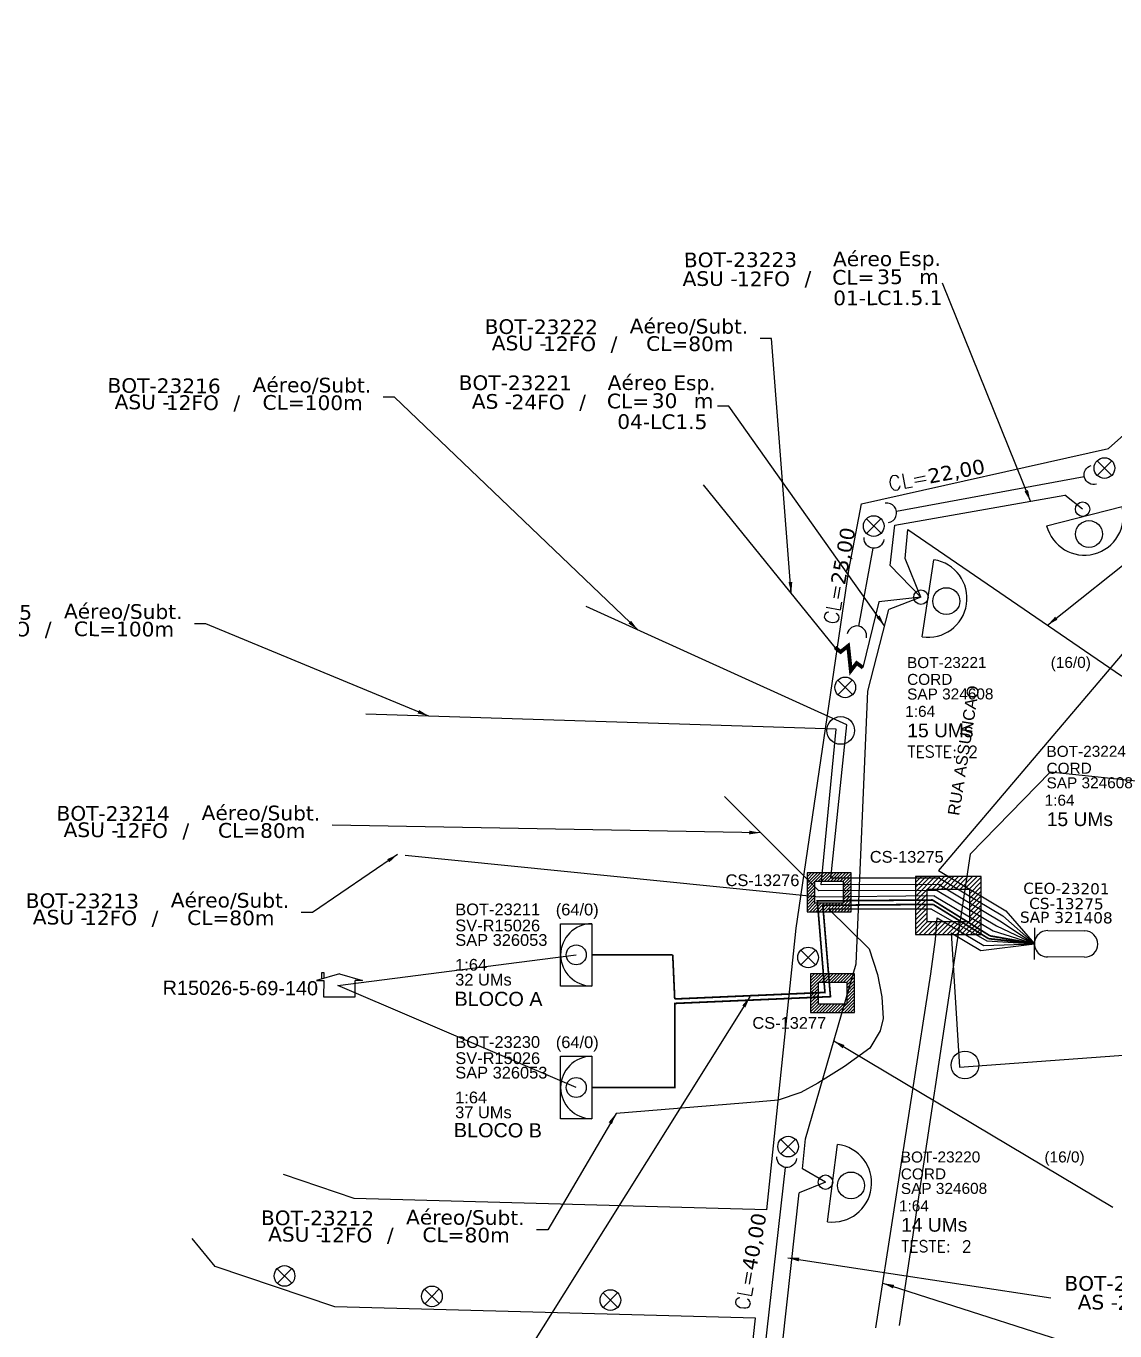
# Model space of a CAD drawing. Extents: x -89 to 749, y 35 to 1299.
# Drawn here: x 86.4 to 278.1, y 823.1 to 1052.9 of the extents above; entities that cross this region are included whole.
import ezdxf
from ezdxf.enums import TextEntityAlignment as Align

# ---------------------------------------------------------------- set-up
doc = ezdxf.new("R2010")
doc.units = 0
for name, color, linetype in [('10.1-Caixas Subterrâneas', 5, 'Continuous'), ('20.4-CEOS', 1, 'Continuous'), ('20.5-CEO', 1, 'Continuous'), ('CAP a instalar', 1, 'Continuous'), ('label_cabos', 7, 'Continuous'), ('Legenda', 1, 'Continuous'), ('locais', 7, 'Continuous'), ('QUADRA', 7, 'Continuous'), ('Subida Lateral', 5, 'Continuous'), ('Surveys Casinhas', 7, 'Continuous'), ('surveys legendas', 7, 'Continuous')]:
    doc.layers.add(name, color=color, linetype=linetype)
for name, color, linetype, lineweight in [("20.0-LEGENDA DOS CDO'S", 1, 'Continuous', 0), ('20.1-CDO_INTERIOR', 1, 'Continuous', 0), ('20.2-CDO_POSTE', 1, 'Continuous', 5), ('20.6-CORDOALHA_SUPORTE', 7, 'Continuous', 25), ('CORDOALHA_SUPORTE', 7, 'Continuous', 25)]:
    doc.layers.add(name, color=color, linetype=linetype, lineweight=lineweight)
doc.layers.add('DROP DE CLIENTE', color=140, linetype='Continuous', plot=False)
doc.layers.add('EXTRA', color=50, linetype='Continuous', plot=False)
doc.styles.add('ARIAL', font='arial.ttf')
doc.styles.add('DIGICADE', font='arial.ttf')
doc.styles.add('ROMANS', font='romans')
doc.styles.add('siredit', font='verdana.ttf')
doc.linetypes.add('FENCELINE1', pattern='A,0.25,-0.1,[133,ltypeshp.shx,S=0.1,R=0,X=-0.1,Y=0],-0.1,1', length=1.45)
doc.dimstyles.new('CC', dxfattribs={"dimtxt": 1, "dimasz": 2, "dimexe": 0.18, "dimexo": 0.0625, "dimgap": 0.09, "dimtad": 0, "dimdec": 0, "dimrnd": 1, "dimzin": 0, "dimdsep": 46, "dimtxsty": 'siredit', "dimblk": 'NONE', "dimcen": 0, "dimse1": 1, "dimse2": 1, "dimsd1": 1, "dimsd2": 1, "dimclrt": 7, "dimadec": 0, "dimazin": 0, "dimtfac": 1, "dimtdec": 0, "dimtofl": 0, "dimtmove": 0, "dimatfit": 3, "dimfxl": 0, "dimtolj": 1, "dimtzin": 0, "dimarcsym": 0})

# ---------------------------------------------------------------- blocks, each defined once
blk = doc.blocks.new('*X58')
at = {"color": 0, "linetype": 'Continuous'}
for p, q in [((-1.25, 0.34099), (-0.49099, 1.1)), ((-1.25, 0.517767), (-0.667767, 1.1)), ((-1.25, 0.694544), (-0.844544, 1.1)), ((-1.25, 0.87132), (-1.02132, 1.1)), ((-1.25, 1.048097), (-1.198097, 1.1)), ((-0.789214, 0.625), (-0.314214, 1.1)), ((-0.612437, 0.625), (-0.137437, 1.1)), ((-0.43566, 0.625), (0.03934, 1.1)), ((-0.258883, 0.625), (0.216117, 1.1)), ((-0.082107, 0.625), (0.392893, 1.1)), ((0.09467, 0.625), (0.56967, 1.1)), ((0.271447, 0.625), (0.746447, 1.1)), ((0.448223, 0.625), (0.923223, 1.1)), ((0.625, 0.625), (1.1, 1.1)), ((0.801777, 0.625), (1.25, 1.073223)), ((-1.25, 0.164214), (-0.8035, 0.610714)), ((0.8035, 0.449947), (1.25, 0.896447)), ((0.8035, 0.27317), (1.25, 0.71967)), ((0.8035, 0.096393), (1.25, 0.542893)), ((-1.25, -0.012563), (-0.8035, 0.433937)), ((-1.25, -0.18934), (-0.8035, 0.25716)), ((-1.25, -0.366117), (-0.8035, 0.080383)), ((0.8035, -0.080383), (1.25, 0.366117)), ((0.8035, -0.25716), (1.25, 0.18934)), ((0.8035, -0.433937), (1.25, 0.012563)), ((-1.25, -0.542893), (-0.8035, -0.096393)), ((-1.25, -0.71967), (-0.8035, -0.27317)), ((-1.25, -0.896447), (-0.8035, -0.449947)), ((0.49099, -1.1), (1.25, -0.34099)), ((0.8035, -0.610714), (1.25, -0.164214)), ((-1.25, -1.073223), (-0.801777, -0.625)), ((-1.1, -1.1), (-0.625, -0.625)), ((-0.923223, -1.1), (-0.448223, -0.625)), ((-0.746447, -1.1), (-0.271447, -0.625)), ((-0.56967, -1.1), (-0.09467, -0.625)), ((-0.392893, -1.1), (0.082107, -0.625)), ((-0.216117, -1.1), (0.258883, -0.625)), ((-0.03934, -1.1), (0.43566, -0.625)), ((0.137437, -1.1), (0.612437, -0.625)), ((0.314214, -1.1), (0.789214, -0.625)), ((0.667767, -1.1), (1.25, -0.517767)), ((0.844544, -1.1), (1.25, -0.694544)), ((1.02132, -1.1), (1.25, -0.87132)), ((1.198097, -1.1), (1.25, -1.048097))]:
    blk.add_line(p, q, dxfattribs=at)
blk = doc.blocks.new('MANHOLE_MQ')
at = {"color": 0, "linetype": 'Continuous'}
for p, q in [((0.00000623, 0.00000569), (-0.00000627, 0.00000569)), ((-0.00000627, 0.00000569), (-0.00000627, -0.00000531)), ((0.00000623, -0.00000531), (0.00000623, 0.00000569)), ((-0.00000404, 0.00000331), (0.00000399, 0.00000331)), ((-0.00000404, -0.00000294), (-0.00000404, 0.00000331)), ((0.00000399, 0.00000331), (0.00000399, -0.00000294)), ((0.00000399, -0.00000294), (-0.00000404, -0.00000294)), ((0.00000399, -0.00000294), (0.00000399, -0.00000294)), ((-0.00000627, -0.00000531), (0.00000623, -0.00000531))]:
    blk.add_line(p, q, dxfattribs=at)
at = {"color": 0, "linetype": 'Continuous', "xscale": 5e-06, "yscale": 5e-06, "zscale": 1e-05}
blk.add_blockref('*X58', (-0.00000002, 0.00000019), dxfattribs=at)
blk = doc.blocks.new('*U77')
at = {"color": 0}
blk.add_line((2.145, -0.582), (-2.104, -0.684), dxfattribs=at)
for centre, radius in [((-0.004, 0.376), 0.733), ((0.03, -1.026), 0.393)]:
    blk.add_circle(centre, radius, dxfattribs=at)
blk.add_arc((0.02, -0.633), 2.125, 1.37817, 181.37817, dxfattribs=at)
blk = doc.blocks.new('Inst CDOE-16 CAIXA DIST OPT CDOE 48F_16D C_SPL_2_1_8')
at = {"layer": "20.0-LEGENDA DOS CDO'S", "color": 0}
for tag, p, style, flags in [('ID_ATIVIDADE', (0.12, 6.472), 'ARIAL', 3), ('FATOR', (7.921, 6.472), 'ARIAL', 1), ('QTDE', (0.097, -1.17), 'DIGICADE', 3)]:
    blk.add_attdef(tag, p, '', height=0.8, rotation=0.11799, dxfattribs=dict(at, style=style, flags=flags))
at = {"layer": "20.0-LEGENDA DOS CDO'S", "color": 0, "style": 'ARIAL'}
for tag, p, height in [('FID', (0.12, 5.248), 0.8), ('CORDOALHA', (0.122, 4.023), 0.8), ('SAP', (0.124, 2.961), 0.8), ('1:XX', (-0.012, 1.7), 0.8), ('UMS', (0.141, 0.217), 1)]:
    blk.add_attdef(tag, p, '', height=height, rotation=0.11799, dxfattribs=at)
blk.add_attdef('FIBRAS_UTILIZADAS', text='', height=0.8, rotation=0.11799, dxfattribs=at).set_placement((8.079, 5.263), align=Align.CENTER)
blk = doc.blocks.new('Teste  FTTH')
at = {"color": 0, "lineweight": 0, "style": 'ROMANS'}
for tag, p in [('TESTE', (-2.302, -0.29)), ('QTDE', (0.212, -0.29))]:
    blk.add_attdef(tag, p, '', height=0.48, dxfattribs=at)
for tag, p, flags in [('FID', (-2.227, -1.253), 1), ('FATOR', (-2.227, -2.028), 3), ('ID_ATIVIDADE', (-2.227, -2.716), 3)]:
    blk.add_attdef(tag, p, '', height=0.48, dxfattribs=dict(at, flags=flags))
blk = doc.blocks.new('Inst CORD BENZINAL 4.55MM 3F (sem recursos)')
at = {"layer": '20.6-CORDOALHA_SUPORTE', "color": 0, "lineweight": 0, "style": 'ROMANS'}
blk.add_attdef('LANCE', text='', height=1, dxfattribs=at).set_placement((-0.538, -2.215), align=Align.RIGHT)
at = {"layer": '20.6-CORDOALHA_SUPORTE', "color": 0, "style": 'siredit'}
blk.add_attdef('QTDE', (-0.538, -2.215), '', height=1, rotation=359.69001, dxfattribs=at)
at = {"layer": '20.6-CORDOALHA_SUPORTE', "color": 0, "lineweight": 0, "style": 'ROMANS'}
for tag, p, flags in [('FATOR', (-5.196, -4.442), 3), ('ID_ATIVIDADE', (-5.201, -6.669), 3), ('FID', (-5.201, -8.896), 1)]:
    blk.add_attdef(tag, p, '', height=1, dxfattribs=dict(at, flags=flags))
blk = doc.blocks.new('Inst CDOI-64')
at = {"layer": '20.1-CDO_INTERIOR', "color": 1, "lineweight": 18}
blk.add_lwpolyline([(-2.119, -2.126), (-2.121, 2.124), (0.004, 2.125), (0.006, -2.125)], close=True, dxfattribs=at)
blk.add_circle((-1.057, -0.001), 0.68, dxfattribs=at)
blk.add_arc((0.005, 0), 2.125, 90.02759, 270.02759, dxfattribs=at)
at = {"layer": "20.0-LEGENDA DOS CDO'S"}
for tag, p, style, flags in [('ID_ATIVIDADE', (-9.298, 3.781), 'ARIAL', 3), ('FATOR', (-1.496, 3.781), 'ARIAL', 1), ('QTDE', (-9.182, -3.661), 'DIGICADE', 3)]:
    blk.add_attdef(tag, p, '', height=0.8, rotation=0.11799, dxfattribs=dict(at, style=style, flags=flags))
at = {"layer": "20.0-LEGENDA DOS CDO'S", "style": 'ARIAL'}
for tag, p, rotation in [('FID', (-9.298, 2.691), 0.11799), ('SURVEY', (-9.296, 1.6), 359.97241), ('SAP', (-9.299, 0.614), 359.97241), ('1:XX', (-9.305, -1.079), 359.97241), ('UMS', (-9.306, -2.093), 359.97241)]:
    blk.add_attdef(tag, p, '', height=0.8, rotation=rotation, dxfattribs=at)
blk.add_attdef('FIBRAS_UTILIZADAS', text='', height=0.8, rotation=359.97241, dxfattribs=at).set_placement((-0.988, 2.687), align=Align.CENTER)
blk = doc.blocks.new('LEGENDA DOS CABOS')
at = {"layer": 'EXTRA', "color": 0, "style": 'siredit'}
for tag, p in [('ID', (4.601, 0.974)), ('XX', (9.03, 0.974))]:
    blk.add_attdef(tag, text='', height=0.48, rotation=359.69001, dxfattribs=at).set_placement(p, align=Align.MIDDLE_CENTER)
at = {"layer": 'Legenda', "color": 0, "style": 'siredit'}
for tag, p in [('TIPO_CABO', (1.314, -0.005)), ('CABO', (4.686, -0.052)), ('/', (6.809, -0.052)), ('METROS', (10.034, -0.052))]:
    blk.add_attdef(tag, text='', height=0.8, rotation=359.69001, dxfattribs=at).set_placement(p, align=Align.MIDDLE_CENTER)
blk = doc.blocks.new('_None')
blk = doc.blocks.new('Inst CB ESP CFOA-SM-AS-80-TS-24')
at = {"layer": 'label_cabos', "color": 0, "style": 'siredit'}
for tag, flags, p in [('ID_ATIVIDADE', 3, (1.314, 2.672)), ('FATOR', 1, (11.56, 2.551))]:
    blk.add_attdef(tag, text='', height=1, rotation=359.69001, dxfattribs=dict(at, flags=flags)).set_placement(p, align=Align.MIDDLE_CENTER)
for tag, p in [('DESTINO_CABO', (3.131, 1.262)), ('TIPO_CABO', (13.108, 1.245)), ('TIPO_CABO', (1.762, -0.005)), ('CABO', (4.686, -0.052)), ('/', (7.714, -0.052)), ('LANCE', (10.809, 0.002)), ('UND', (15.964, 0.002)), ('FID', (13.148, -1.414))]:
    blk.add_attdef(tag, text='', height=1, rotation=359.69001, dxfattribs=at).set_placement(p, align=Align.MIDDLE_CENTER)
blk.add_attdef('QTDE', (12.429, -0.475), '', height=1, rotation=359.69001, dxfattribs=at)
blk = doc.blocks.new('Inst CB ESP CFOA-SM-ASU-120-S-12')
at = {"layer": 'label_cabos', "color": 0, "style": 'siredit'}
for tag, flags, p in [('ID_ATIVIDADE', 3, (1.314, 2.672)), ('FATOR', 1, (11.56, 2.551))]:
    blk.add_attdef(tag, text='', height=1, rotation=359.69001, dxfattribs=dict(at, flags=flags)).set_placement(p, align=Align.MIDDLE_CENTER)
for tag, p in [('DESTINO_CABO', (3.131, 1.262)), ('TIPO_CABO', (13.108, 1.245)), ('TIPO_CABO', (1.262, -0.005)), ('CABO', (4.686, -0.052)), ('/', (7.714, -0.052)), ('LANCE', (10.809, 0.002)), ('UND', (15.964, 0.002)), ('FID', (13.148, -1.414))]:
    blk.add_attdef(tag, text='', height=1, rotation=359.69001, dxfattribs=at).set_placement(p, align=Align.MIDDLE_CENTER)
blk.add_attdef('QTDE', (12.429, -0.475), '', height=1, rotation=359.69001, dxfattribs=at)

msp = doc.modelspace()

# ---------------------------------------------------------------- linework, layer by layer
at = {"color": 4}
for points in [[(141.29, 883.91), (183.3, 889.31)], [(183.3, 865.95), (141.29, 883.91)]]:
    msp.add_lwpolyline(points, dxfattribs=at)
at = {"layer": '20.5-CEO', "color": 5}
for p, q in [((266.32, 893.58), (272.83, 893.52)), ((272.79, 888.89), (266.28, 888.94))]:
    msp.add_line(p, q, dxfattribs=at)
msp.add_lwpolyline([(264.01, 894.08), (263.96, 888.48)], dxfattribs=at)
for centre, start, end in [((266.3, 891.26), 89.5196, 269.5196), ((272.81, 891.21), 269.5196, 89.5196)]:
    msp.add_arc(centre, 2.32, start, end, dxfattribs=at)
at = {"layer": 'CAP a instalar', "color": 252, "linetype": 'FENCELINE1', "ltscale": 3}
for points in [[(228.87, 943.45), (205.72, 972.09)], [(353.54, 958.72), (292.64, 957.82), (247.06, 904.14)], [(243.99, 952.3), (236.6, 951.49), (233.79, 939.89), (233.79, 939.89)], [(247.34, 902.84), (228.13, 902.82), (230.92, 929.82), (185.03, 950.69)], [(247.44, 901.72), (226.4, 901.67), (229.08, 929.04), (146.24, 931.71)], [(247.03, 900.67), (226, 900.57), (209.4, 917.18)], [(246.43, 899.73), (226.05, 899.48), (153.2, 906.8)], [(247.06, 904.14), (258.96, 897.04)], [(247.16, 901.71), (257.86, 895.32)], [(247.27, 902.84), (258.41, 896.18)], [(246.31, 899.72), (256.71, 893.52)], [(246.88, 900.67), (257.3, 894.45)], [(245.83, 897.33), (227.77, 897.37), (234.88, 890.38), (236.32, 885.87), (237.08, 881.89), (237.36, 878.13), (236.84, 875.94), (234.98, 872.85), (230.51, 869.63), (225.84, 866.73), (222.83, 865.07), (218.87, 863.72), (215.5, 863.42), (190.3, 861.38)], [(245.83, 897.33), (255.61, 891.8)], [(258.96, 897.04), (263.98, 891.28)], [(257.3, 894.45), (263.98, 891.28)], [(257.86, 895.32), (263.98, 891.28)], [(258.41, 896.18), (263.98, 891.28)], [(249.34, 893.18), (250.79, 869.54), (309.3, 873.81)], [(249.34, 893.18), (254.52, 890.09)], [(255.61, 891.8), (263.98, 891.28)], [(256.71, 893.52), (263.98, 891.28)], [(254.52, 890.09), (263.98, 891.28)]]:
    msp.add_lwpolyline(points, dxfattribs=at)
at = {"layer": 'CAP a instalar', "color": 7, "linetype": 'FENCELINE1', "ltscale": 3}
for points in [[(243.99, 952.3), (238.55, 957.9), (239.39, 964.99), (269.33, 970.27)], [(272.46, 967.81), (269.33, 970.27)], [(241.23, 959.11), (241.68, 964.21)], [(241.68, 964.21), (279.3, 938.43), (282.27, 936.83)], [(243.99, 952.3), (241.23, 959.11)], [(243.99, 952.3), (238.33, 950.13)], [(234.62, 935.73), (238.33, 950.13)], [(223.64, 856.9), (232.58, 887.72), (234.62, 935.73)], [(245.74, 885.98), (246.57, 892.04), (246.85, 895.85)], [(246.85, 895.85), (255.07, 890.94)], [(255.07, 890.94), (263.98, 891.28)], [(236.06, 823.62), (245.74, 885.98), (245.74, 885.98)], [(223.12, 851.64), (223.64, 856.9)], [(227.19, 849.28), (223.12, 851.64)], [(227.19, 849.28), (222.54, 847.42)], [(219.64, 820.72), (222.54, 847.42)]]:
    msp.add_lwpolyline(points, dxfattribs=at)
at = {"layer": 'CAP a instalar', "linetype": 'FENCELINE1', "ltscale": 3}
for points, const_width in [([(241.68, 964.21), (241.68, 964.21)], 0.517), ([(246.14, 898.2), (226.72, 898.04), (228.06, 881.95), (200.65, 880.76), (200.65, 865.95), (186.04, 865.95)], 0.3), ([(246.14, 898.2), (255.91, 892.16)], 0.3), ([(186.04, 889.31), (200.29, 889.31)], 0.3), ([(200.29, 889.31), (200.64, 881.54)], 0.3)]:
    msp.add_lwpolyline(points, dxfattribs=dict(at, const_width=const_width))
at = {"layer": 'CAP a instalar', "color": 1, "linetype": 'FENCELINE1', "ltscale": 3, "const_width": 0.3}
for points in [[(200.64, 881.54), (227.09, 882.69), (225.75, 898.81), (246.02, 898.97), (256.16, 892.66)], [(256.16, 892.66), (263.98, 891.28)]]:
    msp.add_lwpolyline(points, dxfattribs=at)
at = {"layer": 'CAP a instalar', "linetype": 'FENCELINE1', "ltscale": 3}
msp.add_lwpolyline([(255.91, 892.16, 0.3, 0.3, 0), (263.98, 891.28, 0.3, 0.3, 0)], format="xyseb", dxfattribs=at)
at = {"layer": 'CORDOALHA_SUPORTE'}
for points in [[(274.92, 972.2, -1), (273.99, 975.52)], [(238.26, 965.44, 1), (237.72, 968.85)], [(237.45, 962.48, -1), (234.01, 962.81)], [(234.39, 945.14, 1), (231.02, 945.87)], [(222.08, 853.43, -1), (218.64, 853.76)]]:
    msp.add_lwpolyline(points, format="xyb", dxfattribs=at)
for points in [[(239.69, 967.43), (272.76, 973.55)], [(233.05, 947.2), (235.56, 960.93)], [(216.49, 819.65), (220.17, 851.88)]]:
    msp.add_lwpolyline(points, dxfattribs=at)
at = {"layer": 'DROP DE CLIENTE', "color": 5}
for centre in [(229.86, 928.83), (251.74, 869.9)]:
    msp.add_circle(centre, 2.44, dxfattribs=at)
at = {"layer": 'locais', "color": 10}
for points in [[(277.61, 973.76), (275.01, 976.32)], [(277.59, 976.34), (275.03, 973.74)], [(236.98, 963.55), (234.38, 966.1)], [(236.96, 966.12), (234.4, 963.53)], [(231.96, 935.14), (229.36, 937.7)], [(231.94, 937.72), (229.38, 935.12)], [(225.43, 887.57), (222.84, 890.13)], [(225.41, 890.15), (222.86, 887.55)], [(221.9, 854.26), (219.31, 856.82)], [(221.88, 856.84), (219.33, 854.24)], [(133.22, 831.48), (130.63, 834.03)], [(133.2, 834.05), (130.65, 831.46)], [(159.19, 827.89), (156.59, 830.45)], [(159.17, 830.47), (156.61, 827.87)], [(190.61, 827.23), (188.01, 829.79)], [(190.59, 829.8), (188.03, 827.21)]]:
    msp.add_lwpolyline(points, dxfattribs=at)
for centre in [(276.31, 975.04), (235.68, 964.83), (230.66, 936.42), (224.13, 888.85), (220.61, 855.54), (131.93, 832.76), (157.89, 829.17), (189.31, 828.51)]:
    msp.add_circle(centre, 1.82, dxfattribs=at)
at = {"layer": 'QUADRA', "color": 4}
for points in [[(216.85, 844.42), (222.05, 894.03), (231.31, 957.07), (233.5, 968.77), (277, 978.47), (350.68, 1044.08), (354.5, 1049.39), (356.48, 1052.88)], [(216.85, 844.42), (222.05, 894.03), (231.31, 957.07), (233.5, 968.77), (277, 978.47), (350.68, 1044.08), (354.5, 1049.39), (356.48, 1052.88)], [(283.95, 939.14), (383.91, 926.05), (378.69, 909.8), (266.76, 921.47)], [(266.76, 921.47), (252.68, 907.06), (240.18, 824.01)], [(266.76, 921.47), (252.68, 907.06), (240.18, 824.01)], [(266.76, 921.47), (252.68, 907.06), (240.18, 824.01)], [(266.76, 921.47), (252.68, 907.06), (240.18, 824.01)], [(216.85, 844.42), (144.18, 846.43), (131.73, 850.62)], [(214.85, 825.3), (140.78, 827.35), (119.73, 834.44), (115.67, 839.34)], [(214.18, 818.86), (214.85, 825.3)], [(214.18, 818.86), (214.85, 825.3)]]:
    msp.add_lwpolyline(points, dxfattribs=at)
at = {"layer": 'Subida Lateral', "color": 5, "const_width": 0.673}
msp.add_lwpolyline([(233.79, 939.89), (232.68, 940.7), (231.65, 939.36), (231.18, 943.73), (229.85, 942.67), (228.87, 943.45)], dxfattribs=at)
at = {"layer": 'Surveys Casinhas'}
for p, q in [((141.61, 885.99), (137.56, 884.81)), ((137.56, 884.81), (138.83, 884.81)), ((138.47, 886.17), (138.47, 885.1)), ((138.89, 886.17), (138.47, 886.17)), ((138.83, 884.81), (138.82, 881.91)), ((138.89, 885.22), (138.89, 886.17)), ((141.61, 885.99), (145.66, 884.79)), ((144.38, 881.9), (144.38, 884.79)), ((145.66, 884.79), (144.39, 884.8)), ((138.82, 881.91), (144.38, 881.9))]:
    msp.add_line(p, q, dxfattribs=at)

# ---------------------------------------------------------------- block references
at = {"color": 7, "lineweight": 0}
ref = msp.add_blockref('Inst CDOI-64', (186.03, 889.31), dxfattribs=dict(at, xscale=2.584473729328165, yscale=2.584473729328165, zscale=2.584473729328165))
ref.add_attrib('FIBRAS_UTILIZADAS', '(64/0)', dxfattribs={"layer": "20.0-LEGENDA DOS CDO'S", "color": 1, "height": 2.068, "rotation": 359.9724, "style": 'ARIAL'}).set_placement((183.47, 896.26), align=Align.CENTER)
ref.add_attrib('SURVEY', 'SV-R15026', (162, 893.45), dxfattribs={"layer": "20.0-LEGENDA DOS CDO'S", "color": 1, "height": 2.068, "rotation": 359.9724, "style": 'ARIAL'})
ref.add_attrib('SAP', 'SAP 326053', (162, 890.9), dxfattribs={"layer": "20.0-LEGENDA DOS CDO'S", "color": 1, "height": 2.068, "rotation": 359.9724, "style": 'ARIAL'})
ref.add_attrib('1:XX', '1:64', (161.98, 886.53), dxfattribs={"layer": "20.0-LEGENDA DOS CDO'S", "color": 1, "height": 2.068, "rotation": 359.9724, "style": 'ARIAL'})
ref.add_attrib('UMS', '32 UMs', (161.98, 883.91), dxfattribs={"layer": "20.0-LEGENDA DOS CDO'S", "color": 1, "height": 2.068, "rotation": 359.9724, "style": 'ARIAL'})
ref.add_attrib('FID', 'BOT-23211', (162, 896.27), dxfattribs={"layer": "20.0-LEGENDA DOS CDO'S", "color": 1, "height": 2.068, "rotation": 0.118, "style": 'ARIAL'})
at = {"color": 0, "lineweight": 0, "xscale": 2.584473729328165, "yscale": 2.584473729328165, "zscale": 2.584473729328165}
msp.add_blockref('Inst CDOI-64', (186.03, 865.95), dxfattribs=at).add_auto_attribs({'FIBRAS_UTILIZADAS': '(64/0)', 'SURVEY': 'SV-R15026', 'SAP': 'SAP 326053', '1:XX': '1:64', 'UMS': '37 UMs', 'FID': 'BOT-23230'})
at = {"layer": '10.1-Caixas Subterrâneas', "color": 30}
for p, xscale, yscale, zscale, rotation in [((227.81, 900.44), 619861.8998124688, 619861.899812469, 619861.899812469, 180.0000000000624), ((248.78, 898.17), 926100.9407665547, 926100.940766555, 926100.940766555, 180.0000000000622), ((228.43, 882.7), 619861.8998124688, 619861.899812469, 619861.899812469, 180.0000000000624)]:
    msp.add_blockref('MANHOLE_MQ', p, dxfattribs=dict(at, xscale=xscale, yscale=yscale, zscale=zscale, rotation=rotation))
at = {"layer": "20.0-LEGENDA DOS CDO'S", "color": 7, "lineweight": 0}
ref = msp.add_blockref('Inst CDOE-16 CAIXA DIST OPT CDOE 48F_16D C_SPL_2_1_8', (241.26, 927.1), dxfattribs=dict(at, xscale=2.422944121246282, yscale=2.422944121246282, zscale=2.422944121245154))
ref.add_attrib('FID', 'BOT-23221', (241.55, 939.81), dxfattribs={"color": 0, "height": 1.938, "rotation": 0.118, "style": 'ARIAL'})
ref.add_attrib('CORDOALHA', 'CORD', (241.56, 936.85), dxfattribs={"color": 0, "height": 1.938, "rotation": 0.118, "style": 'ARIAL'})
ref.add_attrib('SAP', 'SAP 324608', (241.56, 934.27), dxfattribs={"color": 0, "height": 1.938, "rotation": 0.118, "style": 'ARIAL'})
ref.add_attrib('1:XX', '1:64', (241.23, 931.22), dxfattribs={"color": 0, "height": 1.938, "rotation": 0.118, "style": 'ARIAL'})
ref.add_attrib('UMS', '15 UMs', (241.6, 927.62), dxfattribs={"color": 0, "height": 2.423, "rotation": 0.118, "style": 'ARIAL'})
ref.add_attrib('FIBRAS_UTILIZADAS', '(16/0)', dxfattribs={"color": 0, "height": 1.938, "rotation": 0.118, "style": 'ARIAL'}).set_placement((273.92, 939.85), align=Align.RIGHT)
at = {"layer": "20.0-LEGENDA DOS CDO'S", "color": 7, "lineweight": 0, "xscale": 4.241363684240733, "yscale": 4.241363684239343, "zscale": 4.241363684239633, "rotation": 0.004078562100526013}
for p in [(251.39, 925.29), (250.28, 838.2)]:
    msp.add_blockref('Teste  FTTH', p, dxfattribs=at).add_auto_attribs({'TESTE': 'TESTE:', 'QTDE': '2'})
at = {"layer": "20.0-LEGENDA DOS CDO'S", "color": 7, "lineweight": 0}
ref = msp.add_blockref('Inst CDOE-16 CAIXA DIST OPT CDOE 48F_16D C_SPL_2_1_8', (265.81, 911.45), dxfattribs=dict(at, xscale=2.422944121246282, yscale=2.422944121246282, zscale=2.422944121245154))
ref.add_attrib('FID', 'BOT-23224', (266.1, 924.17), dxfattribs={"color": 0, "height": 1.938, "rotation": 0.118, "style": 'ARIAL'})
ref.add_attrib('CORDOALHA', 'CORD', (266.11, 921.2), dxfattribs={"color": 0, "height": 1.938, "rotation": 0.118, "style": 'ARIAL'})
ref.add_attrib('SAP', 'SAP 324608', (266.11, 918.63), dxfattribs={"color": 0, "height": 1.938, "rotation": 0.118, "style": 'ARIAL'})
ref.add_attrib('1:XX', '1:64', (265.78, 915.57), dxfattribs={"color": 0, "height": 1.938, "rotation": 0.118, "style": 'ARIAL'})
ref.add_attrib('UMS', '15 UMs', (266.15, 911.98), dxfattribs={"color": 0, "height": 2.423, "rotation": 0.118, "style": 'ARIAL'})
ref.add_attrib('FIBRAS_UTILIZADAS', '(16/0)', dxfattribs={"color": 0, "height": 1.938, "rotation": 0.118, "style": 'ARIAL'}).set_placement((298.47, 924.21), align=Align.RIGHT)
ref = msp.add_blockref('Inst CDOE-16 CAIXA DIST OPT CDOE 48F_16D C_SPL_2_1_8', (240.16, 840.01), dxfattribs=dict(at, xscale=2.422944121246282, yscale=2.422944121246282, zscale=2.422944121245154))
ref.add_attrib('FID', 'BOT-23220', (240.45, 852.73), dxfattribs={"color": 0, "height": 1.938, "rotation": 0.118, "style": 'ARIAL'})
ref.add_attrib('CORDOALHA', 'CORD', (240.45, 849.76), dxfattribs={"color": 0, "height": 1.938, "rotation": 0.118, "style": 'ARIAL'})
ref.add_attrib('SAP', 'SAP 324608', (240.46, 847.19), dxfattribs={"color": 0, "height": 1.938, "rotation": 0.118, "style": 'ARIAL'})
ref.add_attrib('1:XX', '1:64', (240.13, 844.13), dxfattribs={"color": 0, "height": 1.938, "rotation": 0.118, "style": 'ARIAL'})
ref.add_attrib('UMS', '14 UMs', (240.5, 840.54), dxfattribs={"color": 0, "height": 2.423, "rotation": 0.118, "style": 'ARIAL'})
ref.add_attrib('FIBRAS_UTILIZADAS', '(16/0)', dxfattribs={"color": 0, "height": 1.938, "rotation": 0.118, "style": 'ARIAL'}).set_placement((272.82, 852.76), align=Align.RIGHT)
at = {"layer": '20.2-CDO_POSTE', "color": 7}
for p, xscale, yscale, zscale, rotation in [((273.3, 964.6), 3.230592161660273, 3.230592161660279, 3.230592161660206, 193.0188979720147), ((247.27, 951.81), 3.230592161660274, 3.230592161660279, 3.230592161660205, 259.8441700142886), ((230.48, 848.87), 3.230592161660274, 3.23059216166028, 3.230592161660206, 261.2548254264171)]:
    msp.add_blockref('*U77', p, dxfattribs=dict(at, xscale=xscale, yscale=yscale, zscale=zscale, rotation=rotation))
at = {"layer": '20.6-CORDOALHA_SUPORTE', "color": 0, "lineweight": 0, "yscale": 2.584473729328165, "zscale": 2.584473729328165}
for p, xscale, rotation, values in [((245.76, 978.17), 2.584473729328164, 10.85076810714455, {'QTDE': '22,00', 'LANCE': 'CL='}), ((225.22, 956.73), 2.584473729328165, 79.74269785657069, {'QTDE': '25,00', 'LANCE': 'CL='}), ((209.58, 835.98), 2.584473729328165, 79.74269785657069, {'QTDE': '40,00', 'LANCE': 'CL='})]:
    msp.add_blockref('Inst CORD BENZINAL 4.55MM 3F (sem recursos)', p, dxfattribs=dict(at, xscale=xscale, rotation=rotation)).add_auto_attribs(values)
at = {"layer": 'label_cabos'}
ref = msp.add_blockref('Inst CB ESP CFOA-SM-ASU-120-S-12', (204.16, 1008.41), dxfattribs=dict(at, xscale=2.584473729328165, yscale=2.584473729328165, zscale=2.584473729328165, rotation=0.4634636983126845))
ref.add_attrib('DESTINO_CABO', 'BOT-23223', dxfattribs={"color": 0, "height": 2.584, "rotation": 0.1535, "style": 'siredit'}).set_placement((212.22, 1011.73), align=Align.MIDDLE_CENTER)
ref.add_attrib('TIPO_CABO', 'Aéreo Esp.', dxfattribs={"color": 0, "height": 2.584, "rotation": 0.1535, "style": 'siredit'}).set_placement((238.01, 1011.9), align=Align.MIDDLE_CENTER)
ref.add_attrib('CABO', '12FO', dxfattribs={"color": 0, "height": 2.584, "rotation": 0.1535, "style": 'siredit'}).set_placement((216.27, 1008.37), align=Align.MIDDLE_CENTER)
ref.add_attrib('/', '/', dxfattribs={"color": 0, "height": 2.58, "rotation": 0.1535, "style": 'siredit'}).set_placement((224.09, 1008.43), align=Align.MIDDLE_CENTER)
ref.add_attrib('TIPO_CABO', 'ASU - ', dxfattribs={"color": 0, "height": 2.584, "rotation": 0.1535, "style": 'siredit'}).set_placement((207.42, 1008.42), align=Align.MIDDLE_CENTER)
ref.add_attrib('FID', '01-LC1.5.1', dxfattribs={"color": 0, "height": 2.584, "rotation": 0.1535, "style": 'siredit'}).set_placement((238.17, 1005.03), align=Align.MIDDLE_CENTER)
ref.add_attrib('LANCE', 'CL=', dxfattribs={"color": 0, "height": 2.584, "rotation": 0.1535, "style": 'siredit'}).set_placement((232.09, 1008.64), align=Align.MIDDLE_CENTER)
ref.add_attrib('QTDE', '35', (236.29, 1007.44), dxfattribs={"color": 0, "height": 2.584, "rotation": 0.1535, "style": 'siredit'})
ref.add_attrib('UND', 'm', dxfattribs={"color": 0, "height": 2.58, "rotation": 0.1535, "style": 'siredit'}).set_placement((245.41, 1008.74), align=Align.MIDDLE_CENTER)
at = {"layer": 'label_cabos', "color": 0, "lineweight": 0}
ref = msp.add_blockref('LEGENDA DOS CABOS', (166.19, 995.71), dxfattribs=dict(at, xscale=2.584473729328165, yscale=2.584473729328165, zscale=2.584473729328165))
ref.add_attrib('ID', 'BOT-23222', dxfattribs={"color": 0, "height": 2.584, "rotation": 359.69, "style": 'siredit'}).set_placement((177.14, 999.92), align=Align.MIDDLE_CENTER)
ref.add_attrib('CABO', '12FO', dxfattribs={"color": 0, "height": 2.584, "rotation": 359.69, "style": 'siredit'}).set_placement((182.12, 996.94), align=Align.MIDDLE_CENTER)
ref.add_attrib('METROS', 'CL=80m', dxfattribs={"color": 0, "height": 2.584, "rotation": 359.69, "style": 'siredit'}).set_placement((203.3, 996.94), align=Align.MIDDLE_CENTER)
ref.add_attrib('XX', 'Aéreo/Subt.', dxfattribs={"color": 0, "height": 2.5845, "rotation": 359.69, "style": 'siredit'}).set_placement((203.16, 1000.03), align=Align.MIDDLE_CENTER)
ref.add_attrib('/', '/', dxfattribs={"color": 0, "height": 2.58, "rotation": 359.69, "style": 'siredit'}).set_placement((189.94, 996.94), align=Align.MIDDLE_CENTER)
ref.add_attrib('TIPO_CABO', 'ASU -', dxfattribs={"color": 0, "height": 2.584, "rotation": 359.69, "style": 'siredit'}).set_placement((173.27, 997.06), align=Align.MIDDLE_CENTER)
ref = msp.add_blockref('LEGENDA DOS CABOS', (99.77, 985.34), dxfattribs=dict(at, xscale=2.584473729328165, yscale=2.584473729328165, zscale=2.584473729328165))
ref.add_attrib('ID', 'BOT-23216', dxfattribs={"color": 0, "height": 2.584, "rotation": 359.69, "style": 'siredit'}).set_placement((110.73, 989.55), align=Align.MIDDLE_CENTER)
ref.add_attrib('CABO', '12FO', dxfattribs={"color": 0, "height": 2.584, "rotation": 359.69, "style": 'siredit'}).set_placement((115.7, 986.57), align=Align.MIDDLE_CENTER)
ref.add_attrib('METROS', 'CL=100m', dxfattribs={"color": 0, "height": 2.584, "rotation": 359.69, "style": 'siredit'}).set_placement((136.88, 986.57), align=Align.MIDDLE_CENTER)
ref.add_attrib('XX', 'Aéreo/Subt.', dxfattribs={"color": 0, "height": 2.5845, "rotation": 359.69, "style": 'siredit'}).set_placement((136.75, 989.67), align=Align.MIDDLE_CENTER)
ref.add_attrib('/', '/', dxfattribs={"color": 0, "height": 2.58, "rotation": 359.69, "style": 'siredit'}).set_placement((123.52, 986.57), align=Align.MIDDLE_CENTER)
ref.add_attrib('TIPO_CABO', 'ASU -', dxfattribs={"color": 0, "height": 2.584, "rotation": 359.69, "style": 'siredit'}).set_placement((106.85, 986.69), align=Align.MIDDLE_CENTER)
at = {"layer": 'label_cabos'}
ref = msp.add_blockref('Inst CB ESP CFOA-SM-AS-80-TS-24', (164.47, 986.78), dxfattribs=dict(at, xscale=2.584473729328164, yscale=2.584473729328165, zscale=2.584473729328165, rotation=0.1315642866257035))
ref.add_attrib('DESTINO_CABO', 'BOT-23221', dxfattribs={"color": 0, "height": 2.584, "rotation": 359.8216, "style": 'siredit'}).set_placement((172.56, 990.06), align=Align.MIDDLE_CENTER)
ref.add_attrib('TIPO_CABO', 'Aéreo Esp.', dxfattribs={"color": 0, "height": 2.584, "rotation": 359.8216, "style": 'siredit'}).set_placement((198.34, 990.08), align=Align.MIDDLE_CENTER)
ref.add_attrib('CABO', '24FO', dxfattribs={"color": 0, "height": 2.584, "rotation": 359.8216, "style": 'siredit'}).set_placement((176.58, 986.68), align=Align.MIDDLE_CENTER)
ref.add_attrib('/', '/', dxfattribs={"color": 0, "height": 2.58, "rotation": 359.8216, "style": 'siredit'}).set_placement((184.41, 986.69), align=Align.MIDDLE_CENTER)
ref.add_attrib('TIPO_CABO', 'AS - ', dxfattribs={"color": 0, "height": 2.584, "rotation": 359.8216, "style": 'siredit'}).set_placement((169.02, 986.78), align=Align.MIDDLE_CENTER)
ref.add_attrib('FID', '04-LC1.5', dxfattribs={"color": 0, "height": 2.584, "rotation": 359.8216, "style": 'siredit'}).set_placement((198.46, 983.21), align=Align.MIDDLE_CENTER)
ref.add_attrib('LANCE', 'CL=', dxfattribs={"color": 0, "height": 2.584, "rotation": 359.8216, "style": 'siredit'}).set_placement((192.41, 986.85), align=Align.MIDDLE_CENTER)
ref.add_attrib('QTDE', '30', (196.59, 985.63), dxfattribs={"color": 0, "height": 2.584, "rotation": 359.8216, "style": 'siredit'})
ref.add_attrib('UND', 'm', dxfattribs={"color": 0, "height": 2.58, "rotation": 359.8216, "style": 'siredit'}).set_placement((205.73, 986.88), align=Align.MIDDLE_CENTER)
at = {"layer": 'label_cabos', "color": 0, "lineweight": 0}
ref = msp.add_blockref('LEGENDA DOS CABOS', (66.55, 945.47), dxfattribs=dict(at, xscale=2.584473729328165, yscale=2.584473729328165, zscale=2.584473729328165))
ref.add_attrib('ID', 'BOT-23215', dxfattribs={"color": 0, "height": 2.584, "rotation": 359.69, "style": 'siredit'}).set_placement((77.51, 949.68), align=Align.MIDDLE_CENTER)
ref.add_attrib('CABO', '12FO', dxfattribs={"color": 0, "height": 2.584, "rotation": 359.69, "style": 'siredit'}).set_placement((82.48, 946.7), align=Align.MIDDLE_CENTER)
ref.add_attrib('METROS', 'CL=100m', dxfattribs={"color": 0, "height": 2.584, "rotation": 359.69, "style": 'siredit'}).set_placement((103.66, 946.7), align=Align.MIDDLE_CENTER)
ref.add_attrib('XX', 'Aéreo/Subt.', dxfattribs={"color": 0, "height": 2.5845, "rotation": 359.69, "style": 'siredit'}).set_placement((103.53, 949.79), align=Align.MIDDLE_CENTER)
ref.add_attrib('/', '/', dxfattribs={"color": 0, "height": 2.58, "rotation": 359.69, "style": 'siredit'}).set_placement((90.31, 946.7), align=Align.MIDDLE_CENTER)
ref.add_attrib('TIPO_CABO', 'ASU -', dxfattribs={"color": 0, "height": 2.584, "rotation": 359.69, "style": 'siredit'}).set_placement((73.64, 946.82), align=Align.MIDDLE_CENTER)
ref = msp.add_blockref('LEGENDA DOS CABOS', (90.79, 909.99), dxfattribs=dict(at, xscale=2.584473729328165, yscale=2.584473729328165, zscale=2.584473729328165))
ref.add_attrib('ID', 'BOT-23214', dxfattribs={"color": 0, "height": 2.584, "rotation": 359.69, "style": 'siredit'}).set_placement((101.75, 914.2), align=Align.MIDDLE_CENTER)
ref.add_attrib('CABO', '12FO', dxfattribs={"color": 0, "height": 2.584, "rotation": 359.69, "style": 'siredit'}).set_placement((106.72, 911.21), align=Align.MIDDLE_CENTER)
ref.add_attrib('METROS', 'CL=80m', dxfattribs={"color": 0, "height": 2.584, "rotation": 359.69, "style": 'siredit'}).set_placement((127.9, 911.21), align=Align.MIDDLE_CENTER)
ref.add_attrib('XX', 'Aéreo/Subt.', dxfattribs={"color": 0, "height": 2.5845, "rotation": 359.69, "style": 'siredit'}).set_placement((127.77, 914.31), align=Align.MIDDLE_CENTER)
ref.add_attrib('/', '/', dxfattribs={"color": 0, "height": 2.58, "rotation": 359.69, "style": 'siredit'}).set_placement((114.55, 911.21), align=Align.MIDDLE_CENTER)
ref.add_attrib('TIPO_CABO', 'ASU -', dxfattribs={"color": 0, "height": 2.584, "rotation": 359.69, "style": 'siredit'}).set_placement((97.87, 911.34), align=Align.MIDDLE_CENTER)
ref = msp.add_blockref('LEGENDA DOS CABOS', (85.37, 894.6), dxfattribs=dict(at, xscale=2.584473729328165, yscale=2.584473729328165, zscale=2.584473729328165))
ref.add_attrib('ID', 'BOT-23213', dxfattribs={"color": 0, "height": 2.584, "rotation": 359.69, "style": 'siredit'}).set_placement((96.33, 898.82), align=Align.MIDDLE_CENTER)
ref.add_attrib('CABO', '12FO', dxfattribs={"color": 0, "height": 2.584, "rotation": 359.69, "style": 'siredit'}).set_placement((101.3, 895.83), align=Align.MIDDLE_CENTER)
ref.add_attrib('METROS', 'CL=80m', dxfattribs={"color": 0, "height": 2.584, "rotation": 359.69, "style": 'siredit'}).set_placement((122.48, 895.83), align=Align.MIDDLE_CENTER)
ref.add_attrib('XX', 'Aéreo/Subt.', dxfattribs={"color": 0, "height": 2.5845, "rotation": 359.69, "style": 'siredit'}).set_placement((122.34, 898.93), align=Align.MIDDLE_CENTER)
ref.add_attrib('/', '/', dxfattribs={"color": 0, "height": 2.58, "rotation": 359.69, "style": 'siredit'}).set_placement((109.12, 895.83), align=Align.MIDDLE_CENTER)
ref.add_attrib('TIPO_CABO', 'ASU -', dxfattribs={"color": 0, "height": 2.584, "rotation": 359.69, "style": 'siredit'}).set_placement((92.45, 895.95), align=Align.MIDDLE_CENTER)
ref = msp.add_blockref('LEGENDA DOS CABOS', (126.79, 838.75), dxfattribs=dict(at, xscale=2.584473729328165, yscale=2.584473729328165, zscale=2.584473729328165))
ref.add_attrib('ID', 'BOT-23212', dxfattribs={"color": 0, "height": 2.584, "rotation": 359.69, "style": 'siredit'}).set_placement((137.75, 842.96), align=Align.MIDDLE_CENTER)
ref.add_attrib('CABO', '12FO', dxfattribs={"color": 0, "height": 2.584, "rotation": 359.69, "style": 'siredit'}).set_placement((142.72, 839.98), align=Align.MIDDLE_CENTER)
ref.add_attrib('METROS', 'CL=80m', dxfattribs={"color": 0, "height": 2.584, "rotation": 359.69, "style": 'siredit'}).set_placement((163.9, 839.98), align=Align.MIDDLE_CENTER)
ref.add_attrib('XX', 'Aéreo/Subt.', dxfattribs={"color": 0, "height": 2.5845, "rotation": 359.69, "style": 'siredit'}).set_placement((163.77, 843.07), align=Align.MIDDLE_CENTER)
ref.add_attrib('/', '/', dxfattribs={"color": 0, "height": 2.58, "rotation": 359.69, "style": 'siredit'}).set_placement((150.55, 839.98), align=Align.MIDDLE_CENTER)
ref.add_attrib('TIPO_CABO', 'ASU -', dxfattribs={"color": 0, "height": 2.584, "rotation": 359.69, "style": 'siredit'}).set_placement((133.88, 840.1), align=Align.MIDDLE_CENTER)
at = {"layer": 'label_cabos'}
ref = msp.add_blockref('Inst CB ESP CFOA-SM-AS-80-TS-24', (271.15, 828.15), dxfattribs=dict(at, xscale=2.584473729328164, yscale=2.584473729328165, zscale=2.584473729328165, rotation=0.1315642866257039))
ref.add_attrib('DESTINO_CABO', 'BOT-23220', dxfattribs={"color": 0, "height": 2.584, "rotation": 359.8216, "style": 'siredit'}).set_placement((279.23, 831.43), align=Align.MIDDLE_CENTER)
ref.add_attrib('TIPO_CABO', 'Aéreo Esp.', dxfattribs={"color": 0, "height": 2.584, "rotation": 359.8216, "style": 'siredit'}).set_placement((305.02, 831.45), align=Align.MIDDLE_CENTER)
ref.add_attrib('CABO', '24FO', dxfattribs={"color": 0, "height": 2.584, "rotation": 359.8216, "style": 'siredit'}).set_placement((283.26, 828.04), align=Align.MIDDLE_CENTER)
ref.add_attrib('/', '/', dxfattribs={"color": 0, "height": 2.58, "rotation": 359.8216, "style": 'siredit'}).set_placement((291.09, 828.06), align=Align.MIDDLE_CENTER)
ref.add_attrib('TIPO_CABO', 'AS - ', dxfattribs={"color": 0, "height": 2.584, "rotation": 359.8216, "style": 'siredit'}).set_placement((275.7, 828.15), align=Align.MIDDLE_CENTER)
ref.add_attrib('FID', '02-LC1.5', dxfattribs={"color": 0, "height": 2.584, "rotation": 359.8216, "style": 'siredit'}).set_placement((305.14, 824.57), align=Align.MIDDLE_CENTER)
ref.add_attrib('LANCE', 'CL=', dxfattribs={"color": 0, "height": 2.584, "rotation": 359.8216, "style": 'siredit'}).set_placement((299.08, 828.22), align=Align.MIDDLE_CENTER)
ref.add_attrib('QTDE', '50', (303.27, 827), dxfattribs={"color": 0, "height": 2.584, "rotation": 359.8216, "style": 'siredit'})
ref.add_attrib('UND', 'm', dxfattribs={"color": 0, "height": 2.58, "rotation": 359.8216, "style": 'siredit'}).set_placement((312.41, 828.25), align=Align.MIDDLE_CENTER)

# ---------------------------------------------------------------- texts
at = {"layer": '10.1-Caixas Subterrâneas', "color": 30, "style": 'ARIAL'}
for s, p in [('CS-13275', (234.99, 905.54)), ('CS-13276', (209.59, 901.42)), ('CS-13277', (214.31, 876.29))]:
    msp.add_text(s, height=2.068, dxfattribs=at).set_placement(p)
at = {"layer": '20.4-CEOS', "color": 5, "style": 'siredit'}
msp.add_text('CEO-23201', height=1.957, rotation=359.5196, dxfattribs=at).set_placement((269.62, 901.97), align=Align.TOP_CENTER)
at = {"layer": '20.5-CEO', "color": 5, "style": 'siredit'}
for s, p in [('CS-13275', (269.62, 899.31)), ('SAP 321408', (269.6, 896.87))]:
    msp.add_text(s, height=1.965, rotation=359.5196, dxfattribs=at).set_placement(p, align=Align.TOP_CENTER)
at = {"layer": 'QUADRA', "insert": (248.68, 914.05), "char_height": 2.0676, "width": 23.6869, "attachment_point": 1, "rotation": 81.156, "style": 'DIGICADE'}
msp.add_mtext('\\fArial|b0|i0|c0|p34;\\W1.0000000000;\\T1.0000000000;\\o\\lRUA ASSUNCAO', dxfattribs=at)
at = {"layer": 'surveys legendas', "style": 'ARIAL'}
msp.add_text('R15026-5-69-140', height=2.4984, rotation=359.7837, dxfattribs=at).set_placement((110.47, 882.28))
at = {"layer": 'surveys legendas', "color": 2, "style": 'ARIAL'}
for s, p in [('BLOCO A', (161.85, 880.34)), ('BLOCO B', (161.74, 857.21))]:
    msp.add_text(s, height=2.498, rotation=359.7837, dxfattribs=at).set_placement(p)

# ---------------------------------------------------------------- leaders
at = {"layer": 'label_cabos'}
for points in [[(263.28, 969.2), (247.81, 1007.59)], [(221.17, 952.98), (217.7, 997.86), (215.7, 997.86)], [(194.17, 946.53), (151.28, 987.5), (149.28, 987.5)], [(237.59, 947.27), (210.15, 985.93), (208.15, 985.93)], [(266.27, 947.36), (309.01, 981.43)], [(157.35, 931.36), (118.07, 947.63), (116.07, 947.63)], [(215.75, 910.82), (140.3, 912.14)], [(151.84, 907.01), (136.88, 896.76), (134.88, 896.76)], [(213.87, 881.91), (168.51, 809.47), (166.51, 809.47)], [(228.65, 874.16), (277.81, 844.88)], [(190.3, 861.38), (178.31, 840.91), (176.31, 840.91)], [(220.55, 835.95), (266.87, 828.88)], [(237.28, 831.48), (284.16, 816.49)]]:
    msp.add_leader(points, dimstyle='CC', override={"dimgap": 0.09, "dimtad": 0}, dxfattribs=at)

doc.saveas('drawing.dxf')
